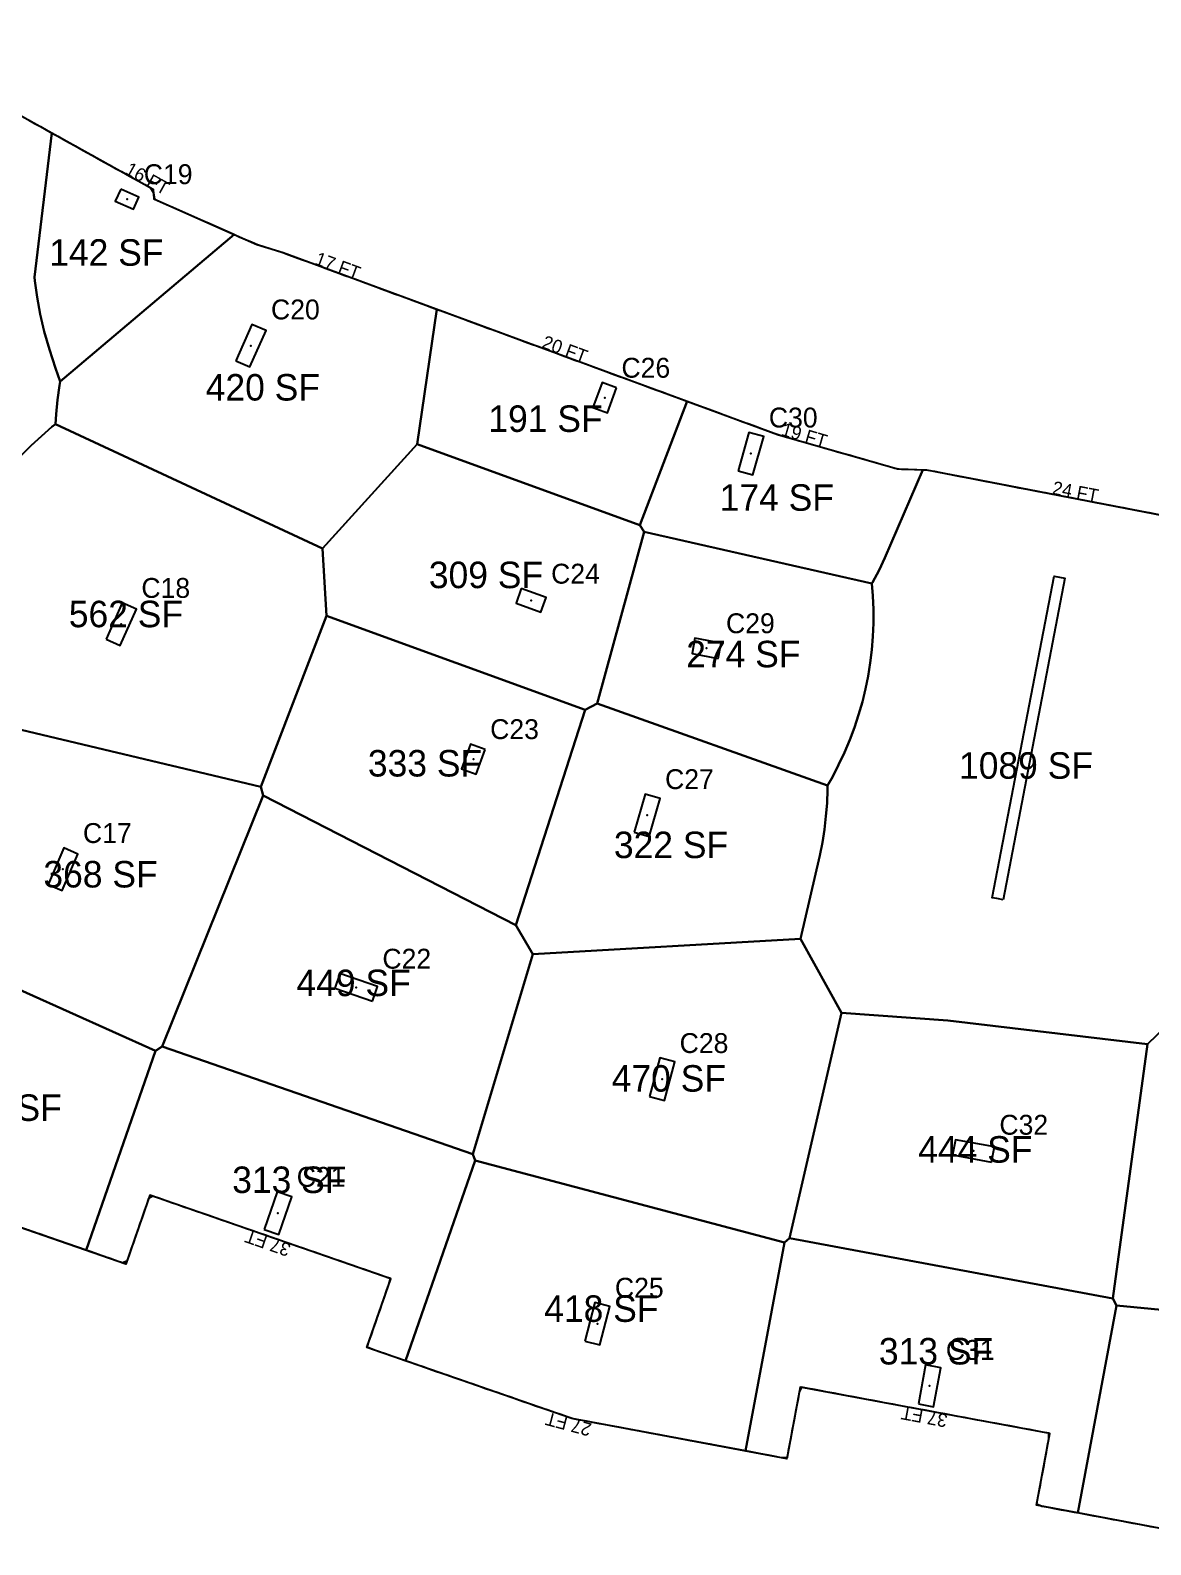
# Model space of a CAD drawing. Header units: metres. Extents: x 3272 to 9634, y 5311 to 56288.
# Drawn here: x 4740 to 5755, y 21747 to 23118 of the extents above; entities that cross this region are included whole.
import ezdxf
from ezdxf.enums import TextEntityAlignment as Align

# ---------------------------------------------------------------- set-up
doc = ezdxf.new("R2010")
doc.units = ezdxf.units.M
for name, color, linetype in [('BOUNDARY', 5, 'Continuous'), ('COL-LABEL', 2, 'Continuous'), ('COLS', 2, 'Continuous'), ('FLOOR_2_AREA_LABELS', 3, 'Continuous'), ('FLOOR_2_BOUNDARY', 5, 'Continuous'), ('FLOOR_2_COLUMNS', 7, 'Continuous'), ('FLOOR_2_FASCADE_COLUMNS', 30, 'Continuous'), ('FLOOR_2_FASCADE_WALLS', 4, 'Continuous'), ('FLOOR_2_LARGE_TRIBUTARY', 6, 'Continuous'), ('FLOOR_2_TRIBUTARY_COL_0', 2, 'Continuous'), ('FLOOR_2_TRIBUTARY_COL_1', 2, 'Continuous'), ('FLOOR_2_TRIBUTARY_COL_14', 2, 'Continuous'), ('FLOOR_2_TRIBUTARY_COL_15', 2, 'Continuous'), ('FLOOR_2_TRIBUTARY_COL_17', 2, 'Continuous'), ('FLOOR_2_TRIBUTARY_COL_18', 2, 'Continuous'), ('FLOOR_2_TRIBUTARY_COL_2', 2, 'Continuous'), ('FLOOR_2_TRIBUTARY_COL_24', 2, 'Continuous'), ('FLOOR_2_TRIBUTARY_COL_25', 2, 'Continuous'), ('FLOOR_2_TRIBUTARY_COL_3', 2, 'Continuous'), ('FLOOR_2_TRIBUTARY_COL_5', 2, 'Continuous'), ('FLOOR_2_TRIBUTARY_COL_6', 2, 'Continuous'), ('FLOOR_2_TRIBUTARY_COL_7', 2, 'Continuous'), ('FLOOR_2_TRIBUTARY_COL_72', 2, 'Continuous'), ('FLOOR_2_TRIBUTARY_COL_73', 2, 'Continuous'), ('FLOOR_2_TRIBUTARY_COL_74', 2, 'Continuous'), ('FLOOR_2_TRIBUTARY_COL_8', 2, 'Continuous'), ('FLOOR_2_TRIBUTARY_COL_84', 2, 'Continuous'), ('FLOOR_2_TRIBUTARY_COL_86', 2, 'Continuous'), ('FLOOR_2_WALL_TRIBUTARY_42', 1, 'Continuous'), ('FLOOR_2_WALL_TRIBUTARY_43', 1, 'Continuous'), ('WALL', 4, 'Continuous')]:
    doc.layers.add(name, color=color, linetype=linetype)

msp = doc.modelspace()

# ---------------------------------------------------------------- linework, layer by layer
at = {"layer": 'BOUNDARY'}
for points in [[(4592, 23118.4), (4851.1, 22974.5), (4851.9, 22965.8), (4945.1, 22924.4), (4968.8, 22917.1), (5416.6, 22752.4), (5525.3, 22721.3), (5551.7, 22720.3), (5842.7, 22664.3)], [(5842.4, 21746.9), (5651.2, 21782.6), (5663.3, 21847.6), (5437.2, 21889.7), (5425.1, 21824.8), (5230.5, 21861.1), (5044.8, 21925.5), (5066.4, 21987.8), (4848.1, 22063.4), (4826.5, 22001.1), (4633, 22068.1)]]:
    msp.add_lwpolyline(points, dxfattribs=at)
at = {"layer": 'COLS'}
for points in [[(4821.8, 22974.6), (4816.9, 22963.6), (4833.4, 22956.3), (4838.2, 22967.3)], [(4926, 22819.2), (4938.7, 22813.5), (4953.4, 22846.4), (4940.6, 22852.1)], [(5270.8, 22794.5), (5257.7, 22799.3), (5249.5, 22776.7), (5262.6, 22771.9)], [(5380.9, 22719.6), (5394.3, 22715.8), (5404.3, 22750.4), (5390.8, 22754.2)], [(5184.6, 22612.8), (5179.8, 22599.7), (5202.4, 22591.5), (5207.1, 22604.6)], [(4808.6, 22567), (4821.4, 22561.3), (4836, 22594.2), (4823.2, 22599.9)], [(5362.9, 22549.6), (5365.5, 22563.4), (5341.9, 22567.9), (5339.3, 22554.1)], [(5151.9, 22467.2), (5138.7, 22472), (5130.5, 22449.5), (5143.7, 22444.7)], [(5286.9, 22392.1), (5300.4, 22388.2), (5310.3, 22422.8), (5296.9, 22426.7)], [(4756, 22344.8), (4768.8, 22339.3), (4783.1, 22372.3), (4770.3, 22377.9)], [(5049.7, 22239.1), (5054.3, 22252.3), (5020.3, 22264.1), (5015.7, 22250.9)], [(5300.8, 22152.9), (5314.3, 22149.3), (5323.5, 22184.1), (5310, 22187.7)], [(5610.5, 22093.3), (5613.1, 22107.1), (5577.7, 22113.7), (5575.1, 22099.9)], [(4951.7, 22032.5), (4964.9, 22027.9), (4976.7, 22061.9), (4963.5, 22066.5)], [(5242.1, 21931.3), (5255.6, 21927.8), (5264.9, 21962.6), (5251.3, 21966.1)], [(5544.2, 21874.4), (5558, 21871.8), (5564.6, 21907.2), (5550.8, 21909.8)]]:
    msp.add_lwpolyline(points, close=True, dxfattribs=at)
at = {"layer": 'FLOOR_2_BOUNDARY'}
for points in [[(4592, 23118.4), (4851.1, 22974.5), (4851.9, 22965.8), (4945.1, 22924.4), (4968.8, 22917.1), (5416.6, 22752.4), (5525.3, 22721.3), (5551.7, 22720.3), (5842.7, 22664.3)], [(5842.4, 21746.9), (5651.2, 21782.6), (5663.3, 21847.6), (5437.2, 21889.7), (5425.1, 21824.8), (5230.5, 21861.1), (5044.8, 21925.5), (5066.4, 21987.8), (4848.1, 22063.4), (4826.5, 22001.1), (4633, 22068.1)]]:
    msp.add_lwpolyline(points, dxfattribs=at)
at = {"layer": 'FLOOR_2_COLUMNS'}
for p in [(4827.6, 22965.5), (4939.7, 22832.8), (5260.2, 22785.6), (5392.6, 22735), (5193.5, 22602.1), (4822.3, 22580.6), (5352.4, 22558.7), (5141.2, 22458.3), (5298.6, 22407.5), (4769.5, 22358.6), (5035, 22251.6), (5312.2, 22168.5), (5594.1, 22103.5), (4964.2, 22047.2), (5253.5, 21946.9), (5554.4, 21890.8)]:
    msp.add_point(p, dxfattribs=at)
at = {"layer": 'FLOOR_2_FASCADE_COLUMNS'}
for points in [[(4759.5, 23025.4), (4764.8, 23022.4), (4770, 23019.5), (4775.3, 23016.6), (4780.5, 23013.7), (4785.8, 23010.8), (4791, 23007.9), (4796.2, 23005), (4801.5, 23002.1), (4806.7, 22999.1), (4812, 22996.2), (4817.2, 22993.3), (4822.5, 22990.4), (4827.7, 22987.5), (4833, 22984.6), (4838.2, 22981.7), (4843.5, 22978.7), (4848.7, 22975.8), (4851.4, 22971.3), (4852.4, 22965.6), (4857.9, 22963.2), (4863.4, 22960.7), (4868.9, 22958.3), (4874.3, 22955.9), (4879.8, 22953.4), (4885.3, 22951), (4890.8, 22948.6), (4896.3, 22946.1), (4901.8, 22943.7), (4907.2, 22941.3), (4912.7, 22938.8), (4918.2, 22936.4), (4923.7, 22934)], [(4923.7, 22934), (4929.2, 22931.5), (4934.7, 22929.1), (4940.1, 22926.7), (4945.7, 22924.3), (4951.4, 22922.5), (4957.1, 22920.7), (4962.8, 22918.9), (4968.6, 22917.1), (4974.2, 22915.1), (4979.8, 22913), (4985.5, 22910.9), (4991.1, 22908.9), (4996.7, 22906.8), (5002.4, 22904.7), (5008, 22902.6), (5013.6, 22900.6), (5019.3, 22898.5), (5024.9, 22896.4), (5030.5, 22894.4), (5036.1, 22892.3), (5041.8, 22890.2), (5047.4, 22888.2), (5053, 22886.1), (5058.7, 22884), (5064.3, 22881.9), (5069.9, 22879.9), (5075.6, 22877.8), (5081.2, 22875.7), (5086.8, 22873.7), (5092.5, 22871.6), (5098.1, 22869.5), (5103.7, 22867.5), (5109.4, 22865.4)], [(5109.4, 22865.4), (5115, 22863.3), (5120.6, 22861.2), (5126.2, 22859.2), (5131.9, 22857.1), (5137.5, 22855), (5143.1, 22853), (5148.8, 22850.9), (5154.4, 22848.8), (5160, 22846.8), (5165.7, 22844.7), (5171.3, 22842.6), (5176.9, 22840.5), (5182.6, 22838.5), (5188.2, 22836.4), (5193.8, 22834.3), (5199.5, 22832.3), (5205.1, 22830.2), (5210.7, 22828.1), (5216.4, 22826), (5222, 22824), (5227.6, 22821.9), (5233.2, 22819.8), (5238.9, 22817.8), (5244.5, 22815.7), (5250.1, 22813.6), (5255.8, 22811.6), (5261.4, 22809.5), (5267, 22807.4), (5272.7, 22805.3), (5278.3, 22803.3), (5283.9, 22801.2), (5289.6, 22799.1), (5295.2, 22797.1), (5300.8, 22795), (5306.5, 22792.9), (5312.1, 22790.9), (5317.7, 22788.8), (5323.4, 22786.7), (5329, 22784.6), (5334.6, 22782.6)], [(5334.6, 22782.6), (5340.2, 22780.5), (5345.9, 22778.4), (5351.5, 22776.4), (5357.1, 22774.3), (5362.8, 22772.2), (5368.4, 22770.1), (5374, 22768.1), (5379.7, 22766), (5385.3, 22763.9), (5390.9, 22761.9), (5396.6, 22759.8), (5402.2, 22757.7), (5407.8, 22755.7), (5413.5, 22753.6), (5419.1, 22751.7), (5424.9, 22750), (5430.7, 22748.4), (5436.4, 22746.7), (5442.2, 22745.1), (5448, 22743.4), (5453.8, 22741.8), (5459.5, 22740.1), (5465.3, 22738.5), (5471.1, 22736.8), (5476.8, 22735.2), (5482.6, 22733.5), (5488.4, 22731.9), (5494.1, 22730.2), (5499.9, 22728.5), (5505.7, 22726.9), (5511.4, 22725.2), (5517.2, 22723.6), (5523, 22721.9), (5528.9, 22721.1), (5534.9, 22720.9), (5540.9, 22720.7), (5546.9, 22720.5)], [(5078.6, 21913.8), (5072.9, 21915.7), (5067.2, 21917.7), (5061.6, 21919.7), (5055.9, 21921.6), (5050.2, 21923.6), (5044.9, 21925.7), (5046.9, 21931.4), (5048.8, 21937), (5050.8, 21942.7), (5052.7, 21948.4), (5054.7, 21954.1), (5056.7, 21959.7), (5058.6, 21965.4), (5060.6, 21971.1), (5062.6, 21976.7), (5064.5, 21982.4), (5066.2, 21987.9), (5060.5, 21989.9), (5054.8, 21991.8), (5049.2, 21993.8), (5043.5, 21995.8), (5037.8, 21997.7), (5032.1, 21999.7), (5026.5, 22001.7), (5020.8, 22003.6), (5015.1, 22005.6), (5009.5, 22007.5), (5003.8, 22009.5), (4998.1, 22011.5), (4992.5, 22013.4), (4986.8, 22015.4), (4981.1, 22017.4), (4975.4, 22019.3), (4969.8, 22021.3), (4964.1, 22023.3), (4958.4, 22025.2), (4952.8, 22027.2), (4947.1, 22029.1), (4941.4, 22031.1), (4935.8, 22033.1), (4930.1, 22035), (4924.4, 22037), (4918.8, 22039), (4913.1, 22040.9), (4907.4, 22042.9), (4901.7, 22044.9), (4896.1, 22046.8), (4890.4, 22048.8), (4884.7, 22050.8), (4879.1, 22052.7), (4873.4, 22054.7), (4867.7, 22056.6), (4862.1, 22058.6), (4856.4, 22060.6), (4850.7, 22062.5), (4847.1, 22060.3), (4845.1, 22054.7), (4843.1, 22049), (4841.2, 22043.3), (4839.2, 22037.7), (4837.3, 22032), (4835.3, 22026.3), (4833.3, 22020.6), (4831.4, 22015), (4829.4, 22009.3), (4827.4, 22003.6), (4823.4, 22002.1), (4817.8, 22004.1), (4812.1, 22006.1), (4806.4, 22008), (4800.8, 22010), (4795.1, 22012), (4789.4, 22013.9)], [(4789.4, 22013.9), (4783.8, 22015.9), (4778.1, 22017.8), (4772.4, 22019.8), (4766.8, 22021.8), (4761.1, 22023.7), (4755.4, 22025.7), (4749.7, 22027.7), (4744.1, 22029.6), (4738.4, 22031.6)], [(5385, 21832.3), (5379.2, 21833.4), (5373.3, 21834.5), (5367.4, 21835.6), (5361.5, 21836.7), (5355.6, 21837.8), (5349.7, 21838.9), (5343.8, 21840), (5337.9, 21841.1), (5332, 21842.2), (5326.1, 21843.3), (5320.2, 21844.4), (5314.3, 21845.5), (5308.4, 21846.6), (5302.5, 21847.7), (5296.6, 21848.8), (5290.7, 21849.9), (5284.8, 21851), (5278.9, 21852.1), (5273, 21853.2), (5267.1, 21854.3), (5261.2, 21855.4), (5255.3, 21856.5), (5249.4, 21857.6), (5243.5, 21858.7), (5237.6, 21859.8), (5231.7, 21860.9), (5226, 21862.7), (5220.3, 21864.7), (5214.6, 21866.6), (5209, 21868.6), (5203.3, 21870.6), (5197.6, 21872.5), (5192, 21874.5), (5186.3, 21876.4), (5180.6, 21878.4), (5175, 21880.4), (5169.3, 21882.3), (5163.6, 21884.3), (5158, 21886.3), (5152.3, 21888.2), (5146.6, 21890.2), (5140.9, 21892.2), (5135.3, 21894.1), (5129.6, 21896.1), (5123.9, 21898.1), (5118.3, 21900), (5112.6, 21902), (5106.9, 21903.9), (5101.3, 21905.9), (5095.6, 21907.9), (5089.9, 21909.8), (5084.2, 21911.8), (5078.6, 21913.8)], [(5691.5, 21775), (5685.6, 21776.1), (5679.7, 21777.2), (5673.8, 21778.3), (5667.9, 21779.4), (5662, 21780.5), (5656.1, 21781.6), (5651.4, 21783.5), (5652.5, 21789.4), (5653.6, 21795.3), (5654.7, 21801.2), (5655.8, 21807.1), (5656.9, 21813), (5658, 21818.9), (5659.1, 21824.8), (5660.2, 21830.7), (5661.3, 21836.6), (5662.4, 21842.5), (5662.5, 21847.8), (5656.6, 21848.9), (5650.7, 21850), (5644.8, 21851.1), (5638.9, 21852.2), (5633, 21853.3), (5627.1, 21854.4), (5621.2, 21855.5), (5615.3, 21856.6), (5609.4, 21857.6), (5603.5, 21858.7), (5597.7, 21859.8), (5591.8, 21860.9), (5585.9, 21862), (5580, 21863.1), (5574.1, 21864.2), (5568.2, 21865.3), (5562.3, 21866.4), (5556.4, 21867.5), (5550.5, 21868.6), (5544.6, 21869.7), (5538.7, 21870.8), (5532.8, 21871.9), (5526.9, 21873), (5521, 21874.1), (5515.1, 21875.2), (5509.2, 21876.3), (5503.3, 21877.4), (5497.4, 21878.5), (5491.5, 21879.6), (5485.6, 21880.7), (5479.7, 21881.8), (5473.8, 21882.9), (5467.9, 21884), (5462, 21885.1), (5456.1, 21886.2), (5450.2, 21887.3), (5444.3, 21888.4), (5438.4, 21889.5), (5436.4, 21885), (5435.3, 21879.1), (5434.2, 21873.2), (5433, 21867.3), (5431.9, 21861.4), (5430.8, 21855.5), (5429.7, 21849.6), (5428.6, 21843.7), (5427.5, 21837.8), (5426.4, 21831.9), (5425.3, 21826), (5420.4, 21825.7), (5414.5, 21826.8), (5408.6, 21827.9), (5402.7, 21829), (5396.8, 21830.1), (5390.9, 21831.2), (5385, 21832.3)], [(5756.4, 21762.9), (5750.5, 21764), (5744.6, 21765.1), (5738.7, 21766.2), (5732.8, 21767.3), (5726.9, 21768.4), (5721, 21769.5), (5715.1, 21770.6), (5709.2, 21771.7), (5703.3, 21772.8), (5697.4, 21773.9), (5691.5, 21775)]]:
    msp.add_lwpolyline(points, dxfattribs=at)
at = {"layer": 'FLOOR_2_FASCADE_WALLS'}
for points in [[(4738.5, 23037), (4743.8, 23034.1), (4749, 23031.2), (4754.3, 23028.3), (4759.5, 23025.4)], [(5546.9, 22720.5), (5552.8, 22720.1), (5558.7, 22719), (5564.6, 22717.8), (5570.5, 22716.7), (5576.4, 22715.6), (5582.3, 22714.4), (5588.2, 22713.3), (5594.1, 22712.2), (5600, 22711), (5605.9, 22709.9), (5611.7, 22708.8), (5617.6, 22707.6), (5623.5, 22706.5), (5629.4, 22705.4), (5635.3, 22704.2), (5641.2, 22703.1), (5647.1, 22702), (5653, 22700.8), (5658.9, 22699.7), (5664.8, 22698.6), (5670.7, 22697.4), (5676.6, 22696.3), (5682.5, 22695.2), (5688.3, 22694), (5694.2, 22692.9), (5700.1, 22691.8), (5706, 22690.6), (5711.9, 22689.5), (5717.8, 22688.4), (5723.7, 22687.2), (5729.6, 22686.1), (5735.5, 22685), (5741.4, 22683.8), (5747.3, 22682.7), (5753.2, 22681.6), (5759, 22680.4)]]:
    msp.add_lwpolyline(points, dxfattribs=at)
at = {"layer": 'FLOOR_2_LARGE_TRIBUTARY'}
for points in [[(4713.7, 23050.8), (4759.3, 23025.5), (4743.7, 22894.7), (4744, 22891.4), (4746, 22876.6), (4748.9, 22861.3), (4752.6, 22845.5), (4757.2, 22829.2), (4762.6, 22812.5), (4766.9, 22800.5), (4766.3, 22796.7), (4764.6, 22783.9), (4763.2, 22770.9), (4762.6, 22761.7), (4759.5, 22759.2), (4749.9, 22750.9), (4740.7, 22742.3), (4731.8, 22733.5)], [(5785.5, 22232.9), (5751.7, 22200.2), (5570.8, 22221.5), (5474.5, 22228.7), (5437.5, 22295.5), (5455, 22371), (5455, 22371), (5457.3, 22382.7), (5459.1, 22394.6), (5460.5, 22406.6), (5461.5, 22418.6), (5462, 22430.7), (5462, 22434.6), (5466.3, 22442.1), (5472, 22453.2), (5477.2, 22464.4), (5482, 22475.7), (5486.3, 22487.1), (5490.1, 22498.6), (5493.5, 22510.2), (5496.3, 22521.9), (5498.7, 22533.6), (5500.6, 22545.5), (5502.1, 22557.4), (5503, 22569.5), (5503.5, 22581.6), (5503.5, 22593.8), (5503, 22606.1), (5502.2, 22617.3), (5502.8, 22618.4), (5508.6, 22629.5), (5513.9, 22640.7), (5548.2, 22720.5), (5551.7, 22720.3), (5591.3, 22712.7), (5688.4, 22694), (5824.9, 22667.7)]]:
    msp.add_lwpolyline(points, dxfattribs=at)
for points in [[(4762.6, 22812.5), (4757.2, 22829.2), (4752.6, 22845.5), (4748.9, 22861.3), (4746, 22876.6), (4744, 22891.4), (4743.7, 22894.7), (4759.3, 23025.5), (4851.1, 22974.5), (4851.9, 22965.8), (4924.5, 22933.6), (4766.9, 22800.5), (4762.6, 22812.5)], [(4766.3, 22796.7), (4766.9, 22800.5), (4924.5, 22933.6), (4945.1, 22924.4), (4968.8, 22917.1), (5108.2, 22865.8), (5090.2, 22743.5), (5004.5, 22649.2), (4762.6, 22761.7), (4763.2, 22770.9), (4764.6, 22783.9), (4766.3, 22796.7)], [(5108.2, 22865.8), (5334.8, 22782.5), (5291.9, 22670.2), (5090.2, 22743.5), (5108.2, 22865.8)], [(5513.9, 22640.7), (5508.6, 22629.5), (5502.8, 22618.4), (5502.2, 22617.3), (5295.8, 22664.3), (5291.9, 22670.2), (5334.8, 22782.5), (5416.6, 22752.4), (5525.3, 22721.3), (5548.2, 22720.5), (5513.9, 22640.7)], [(4707.5, 22705.8), (4715.2, 22715.2), (4723.3, 22724.4), (4731.8, 22733.5), (4740.7, 22742.3), (4749.9, 22750.9), (4759.5, 22759.2), (4762.6, 22761.7), (5004.5, 22649.2), (5008.1, 22588.1), (4948.7, 22433.2), (4688.1, 22495.2), (4627.4, 22549.7), (4701, 22697.2), (4707.5, 22705.8)], [(5090.2, 22743.5), (5291.9, 22670.2), (5295.8, 22664.3), (5253.4, 22508.8), (5242.5, 22502.9), (5008.1, 22588.1), (5004.5, 22649.2), (5090.2, 22743.5)], [(5295.8, 22664.3), (5502.2, 22617.3), (5503, 22606.1), (5503.5, 22593.8), (5503.5, 22581.6), (5503, 22569.5), (5502.1, 22557.4), (5500.6, 22545.5), (5498.7, 22533.6), (5496.3, 22521.9), (5493.5, 22510.2), (5490.1, 22498.6), (5486.3, 22487.1), (5482, 22475.7), (5477.2, 22464.4), (5472, 22453.2), (5466.3, 22442.1), (5462, 22434.6), (5253.4, 22508.8), (5295.8, 22664.3)], [(4948.7, 22433.2), (5008.1, 22588.1), (5242.5, 22502.9), (5179.6, 22308), (4950.8, 22425.5), (4948.7, 22433.2)], [(5242.5, 22502.9), (5253.4, 22508.8), (5462, 22434.6), (5462, 22430.7), (5461.5, 22418.6), (5460.5, 22406.6), (5459.1, 22394.6), (5457.3, 22382.7), (5455, 22371), (5437.5, 22295.5), (5195.1, 22281.7), (5179.6, 22308), (5242.5, 22502.9)], [(4688.1, 22495.2), (4948.7, 22433.2), (4950.8, 22425.5), (4859.2, 22198), (4853.2, 22194.3), (4697.2, 22264.2), (4688.1, 22495.2)], [(4950.8, 22425.5), (5179.6, 22308), (5195.1, 22281.7), (5140.7, 22100.5), (4859.2, 22198), (4950.8, 22425.5)], [(5140.7, 22100.5), (5195.1, 22281.7), (5437.5, 22295.5), (5474.5, 22228.7), (5427.5, 22024.6), (5422.9, 22020.6), (5142.7, 22094.8), (5140.7, 22100.5)], [(4640, 22248.2), (4697.2, 22264.2), (4853.2, 22194.3), (4790.6, 22013.5), (4633, 22068.1), (4572.6, 22098.2), (4640, 22248.2)], [(5474.5, 22228.7), (5570.8, 22221.5), (5751.7, 22200.2), (5720.4, 21969.9), (5427.5, 22024.6), (5474.5, 22228.7)], [(5785.5, 22232.9), (6034.4, 22172.5), (5893.3, 21947.2), (5723.7, 21963.6), (5720.4, 21969.9), (5751.7, 22200.2), (5785.5, 22232.9)], [(4853.2, 22194.3), (4859.2, 22198), (5140.7, 22100.5), (5142.7, 22094.8), (5079.8, 21913.3), (5044.8, 21925.5), (5066.4, 21987.8), (4848.1, 22063.4), (4826.5, 22001.1), (4790.6, 22013.5), (4853.2, 22194.3)], [(5142.7, 22094.8), (5422.9, 22020.6), (5387.7, 21831.8), (5230.5, 21861.1), (5079.8, 21913.3), (5142.7, 22094.8)], [(5422.9, 22020.6), (5427.5, 22024.6), (5720.4, 21969.9), (5723.7, 21963.6), (5688.6, 21775.6), (5651.2, 21782.6), (5663.3, 21847.6), (5437.2, 21889.7), (5425.1, 21824.8), (5387.7, 21831.8), (5422.9, 22020.6)], [(5723.7, 21963.6), (5893.3, 21947.2), (5935.6, 21904.6), (5926.3, 21808), (5849.6, 21812.2), (5842.4, 21746.9), (5688.6, 21775.6), (5723.7, 21963.6)]]:
    msp.add_lwpolyline(points, close=True, dxfattribs=at)
at = {"layer": 'FLOOR_2_TRIBUTARY_COL_0'}
msp.add_lwpolyline([(5142.7, 22094.8), (5422.9, 22020.6), (5387.7, 21831.8), (5230.5, 21861.1), (5079.8, 21913.3), (5142.7, 22094.8)], close=True, dxfattribs=at)
at = {"layer": 'FLOOR_2_TRIBUTARY_COL_1'}
msp.add_lwpolyline([(4853.2, 22194.3), (4859.2, 22198), (5140.7, 22100.5), (5142.7, 22094.8), (5079.8, 21913.3), (5044.8, 21925.5), (5066.4, 21987.8), (4848.1, 22063.4), (4826.5, 22001.1), (4790.6, 22013.5), (4853.2, 22194.3)], close=True, dxfattribs=at)
at = {"layer": 'FLOOR_2_TRIBUTARY_COL_14'}
msp.add_lwpolyline([(5474.5, 22228.7), (5570.8, 22221.5), (5751.7, 22200.2), (5720.4, 21969.9), (5427.5, 22024.6), (5474.5, 22228.7)], close=True, dxfattribs=at)
at = {"layer": 'FLOOR_2_TRIBUTARY_COL_15'}
msp.add_lwpolyline([(4950.8, 22425.5), (5179.6, 22308), (5195.1, 22281.7), (5140.7, 22100.5), (4859.2, 22198), (4950.8, 22425.5)], close=True, dxfattribs=at)
at = {"layer": 'FLOOR_2_TRIBUTARY_COL_17'}
msp.add_lwpolyline([(4766.3, 22796.7), (4766.9, 22800.5), (4924.5, 22933.6), (4945.1, 22924.4), (4968.8, 22917.1), (5108.2, 22865.8), (5090.2, 22743.5), (5004.5, 22649.2), (4762.6, 22761.7), (4763.2, 22770.9), (4764.6, 22783.9), (4766.3, 22796.7)], close=True, dxfattribs=at)
at = {"layer": 'FLOOR_2_TRIBUTARY_COL_18'}
msp.add_lwpolyline([(5513.9, 22640.7), (5508.6, 22629.5), (5502.8, 22618.4), (5502.2, 22617.3), (5295.8, 22664.3), (5291.9, 22670.2), (5334.8, 22782.5), (5416.6, 22752.4), (5525.3, 22721.3), (5548.2, 22720.5), (5513.9, 22640.7)], close=True, dxfattribs=at)
at = {"layer": 'FLOOR_2_TRIBUTARY_COL_2'}
msp.add_lwpolyline([(5422.9, 22020.6), (5427.5, 22024.6), (5720.4, 21969.9), (5723.7, 21963.6), (5688.6, 21775.6), (5651.2, 21782.6), (5663.3, 21847.6), (5437.2, 21889.7), (5425.1, 21824.8), (5387.7, 21831.8), (5422.9, 22020.6)], close=True, dxfattribs=at)
at = {"layer": 'FLOOR_2_TRIBUTARY_COL_24'}
msp.add_lwpolyline([(4707.5, 22705.8), (4715.2, 22715.2), (4723.3, 22724.4), (4731.8, 22733.5), (4740.7, 22742.3), (4749.9, 22750.9), (4759.5, 22759.2), (4762.6, 22761.7), (5004.5, 22649.2), (5008.1, 22588.1), (4948.7, 22433.2), (4688.1, 22495.2), (4627.4, 22549.7), (4701, 22697.2), (4707.5, 22705.8)], close=True, dxfattribs=at)
at = {"layer": 'FLOOR_2_TRIBUTARY_COL_25'}
msp.add_lwpolyline([(5242.5, 22502.9), (5253.4, 22508.8), (5462, 22434.6), (5462, 22430.7), (5461.5, 22418.6), (5460.5, 22406.6), (5459.1, 22394.6), (5457.3, 22382.7), (5455, 22371), (5437.5, 22295.5), (5195.1, 22281.7), (5179.6, 22308), (5242.5, 22502.9)], close=True, dxfattribs=at)
at = {"layer": 'FLOOR_2_TRIBUTARY_COL_3'}
msp.add_lwpolyline([(5723.7, 21963.6), (5893.3, 21947.2), (5935.6, 21904.6), (5926.3, 21808), (5849.6, 21812.2), (5842.4, 21746.9), (5688.6, 21775.6), (5723.7, 21963.6)], close=True, dxfattribs=at)
at = {"layer": 'FLOOR_2_TRIBUTARY_COL_5'}
msp.add_lwpolyline([(5785.5, 22232.9), (6034.4, 22172.5), (5893.3, 21947.2), (5723.7, 21963.6), (5720.4, 21969.9), (5751.7, 22200.2), (5785.5, 22232.9)], close=True, dxfattribs=at)
at = {"layer": 'FLOOR_2_TRIBUTARY_COL_6'}
msp.add_lwpolyline([(5140.7, 22100.5), (5195.1, 22281.7), (5437.5, 22295.5), (5474.5, 22228.7), (5427.5, 22024.6), (5422.9, 22020.6), (5142.7, 22094.8), (5140.7, 22100.5)], close=True, dxfattribs=at)
at = {"layer": 'FLOOR_2_TRIBUTARY_COL_7'}
msp.add_lwpolyline([(4640, 22248.2), (4697.2, 22264.2), (4853.2, 22194.3), (4790.6, 22013.5), (4633, 22068.1), (4572.6, 22098.2), (4640, 22248.2)], close=True, dxfattribs=at)
at = {"layer": 'FLOOR_2_TRIBUTARY_COL_72'}
msp.add_lwpolyline([(4762.6, 22812.5), (4757.2, 22829.2), (4752.6, 22845.5), (4748.9, 22861.3), (4746, 22876.6), (4744, 22891.4), (4743.7, 22894.7), (4759.3, 23025.5), (4851.1, 22974.5), (4851.9, 22965.8), (4924.5, 22933.6), (4766.9, 22800.5), (4762.6, 22812.5)], close=True, dxfattribs=at)
at = {"layer": 'FLOOR_2_TRIBUTARY_COL_73'}
msp.add_lwpolyline([(5108.2, 22865.8), (5334.8, 22782.5), (5291.9, 22670.2), (5090.2, 22743.5), (5108.2, 22865.8)], close=True, dxfattribs=at)
at = {"layer": 'FLOOR_2_TRIBUTARY_COL_74'}
msp.add_lwpolyline([(4948.7, 22433.2), (5008.1, 22588.1), (5242.5, 22502.9), (5179.6, 22308), (4950.8, 22425.5), (4948.7, 22433.2)], close=True, dxfattribs=at)
at = {"layer": 'FLOOR_2_TRIBUTARY_COL_8'}
msp.add_lwpolyline([(4688.1, 22495.2), (4948.7, 22433.2), (4950.8, 22425.5), (4859.2, 22198), (4853.2, 22194.3), (4697.2, 22264.2), (4688.1, 22495.2)], close=True, dxfattribs=at)
at = {"layer": 'FLOOR_2_TRIBUTARY_COL_84'}
msp.add_lwpolyline([(5295.8, 22664.3), (5502.2, 22617.3), (5503, 22606.1), (5503.5, 22593.8), (5503.5, 22581.6), (5503, 22569.5), (5502.1, 22557.4), (5500.6, 22545.5), (5498.7, 22533.6), (5496.3, 22521.9), (5493.5, 22510.2), (5490.1, 22498.6), (5486.3, 22487.1), (5482, 22475.7), (5477.2, 22464.4), (5472, 22453.2), (5466.3, 22442.1), (5462, 22434.6), (5253.4, 22508.8), (5295.8, 22664.3)], close=True, dxfattribs=at)
at = {"layer": 'FLOOR_2_TRIBUTARY_COL_86'}
msp.add_lwpolyline([(5090.2, 22743.5), (5291.9, 22670.2), (5295.8, 22664.3), (5253.4, 22508.8), (5242.5, 22502.9), (5008.1, 22588.1), (5004.5, 22649.2), (5090.2, 22743.5)], close=True, dxfattribs=at)
at = {"layer": 'FLOOR_2_WALL_TRIBUTARY_42'}
msp.add_lwpolyline([(5785.5, 22232.9), (5751.7, 22200.2), (5570.8, 22221.5), (5474.5, 22228.7), (5437.5, 22295.5), (5455, 22371), (5455, 22371), (5457.3, 22382.7), (5459.1, 22394.6), (5460.5, 22406.6), (5461.5, 22418.6), (5462, 22430.7), (5462, 22434.6), (5466.3, 22442.1), (5472, 22453.2), (5477.2, 22464.4), (5482, 22475.7), (5486.3, 22487.1), (5490.1, 22498.6), (5493.5, 22510.2), (5496.3, 22521.9), (5498.7, 22533.6), (5500.6, 22545.5), (5502.1, 22557.4), (5503, 22569.5), (5503.5, 22581.6), (5503.5, 22593.8), (5503, 22606.1), (5502.2, 22617.3), (5502.8, 22618.4), (5508.6, 22629.5), (5513.9, 22640.7), (5548.2, 22720.5), (5551.7, 22720.3), (5591.3, 22712.7), (5688.4, 22694), (5824.9, 22667.7)], dxfattribs=at)
at = {"layer": 'FLOOR_2_WALL_TRIBUTARY_43'}
msp.add_lwpolyline([(4713.7, 23050.8), (4759.3, 23025.5), (4743.7, 22894.7), (4744, 22891.4), (4746, 22876.6), (4748.9, 22861.3), (4752.6, 22845.5), (4757.2, 22829.2), (4762.6, 22812.5), (4766.9, 22800.5), (4766.3, 22796.7), (4764.6, 22783.9), (4763.2, 22770.9), (4762.6, 22761.7), (4759.5, 22759.2), (4749.9, 22750.9), (4740.7, 22742.3), (4731.8, 22733.5)], dxfattribs=at)
at = {"layer": 'WALL'}
msp.add_lwpolyline([(5620.9, 22330.9), (5615.3, 22332), (5611.1, 22332.8), (5667.2, 22624.1), (5677, 22622.2)], close=True, dxfattribs=at)

# ---------------------------------------------------------------- texts
at = {"layer": 'COL-LABEL'}
for s, p in [('C19', (4842.7, 22979.1)), ('C20', (4957.9, 22856.6)), ('C26', (5275.3, 22803.8)), ('C30', (5408.8, 22758.7)), ('C24', (5211.6, 22617.3)), ('C18', (4840.5, 22604.4)), ('C29', (5370, 22572.4)), ('C23', (5156.4, 22476.5)), ('C27', (5314.8, 22431.2)), ('C17', (4787.6, 22382.4)), ('C22', (5058.8, 22268.6)), ('C28', (5328, 22192.2)), ('C32', (5617.6, 22118.2)), ('C21', (4981.2, 22071)), ('C25', (5269.4, 21970.6)), ('C31', (5569.1, 21914.3))]:
    msp.add_text(s, height=18, dxfattribs=at).set_placement(p)
at = {"layer": 'FLOOR_2_AREA_LABELS'}
for s, p in [('142 SF', (4808.8, 22917.2)), ('420 SF', (4950.5, 22795.1)), ('191 SF', (5206.5, 22766.7)), ('174 SF', (5416, 22695.3)), ('309 SF', (5152.6, 22625.2)), ('562 SF', (4826.5, 22589.8)), ('274 SF', (5385.7, 22553.5)), ('333 SF', (5097.4, 22454.6)), ('1089 SF', (5641.7, 22452.6)), ('322 SF', (5320.2, 22380.7)), ('368 SF', (4803.5, 22354.1)), ('449 SF', (5032.7, 22255.7)), ('470 SF', (5318.2, 22169.2)), ('307 SF', (4716.7, 22142.7)), ('444 SF', (5595.8, 22104.9)), ('313 SF', (4974.5, 22077.4)), ('418 SF', (5257.1, 21960.7)), ('313 SF', (5560.2, 21922.1))]:
    msp.add_text(s, height=24, dxfattribs=at).set_placement(p, align=Align.MIDDLE_CENTER)
at = {"layer": 'FLOOR_2_FASCADE_COLUMNS'}
for s, rotation, p in [('16 FT', -29.1081, (4846, 22984.2)), ('17 FT', -20.2721, (5018.5, 22905.2)), ('20 FT', -20.1853, (5224.1, 22829.6)), ('19 FT', -16.2998, (5441, 22751.7)), ('37 FT', 160.895, (4955, 22020)), ('27 FT', 165.1098, (5227.3, 21856)), ('37 FT', 169.4221, (5549.6, 21862.7))]:
    msp.add_text(s, height=12, rotation=rotation, dxfattribs=at).set_placement(p, align=Align.MIDDLE_CENTER)
at = {"layer": 'FLOOR_2_FASCADE_WALLS'}
msp.add_text('24 FT', height=12, rotation=-10.7442, dxfattribs=at).set_placement((5686.5, 22700.5), align=Align.MIDDLE_CENTER)

doc.saveas('drawing.dxf')
